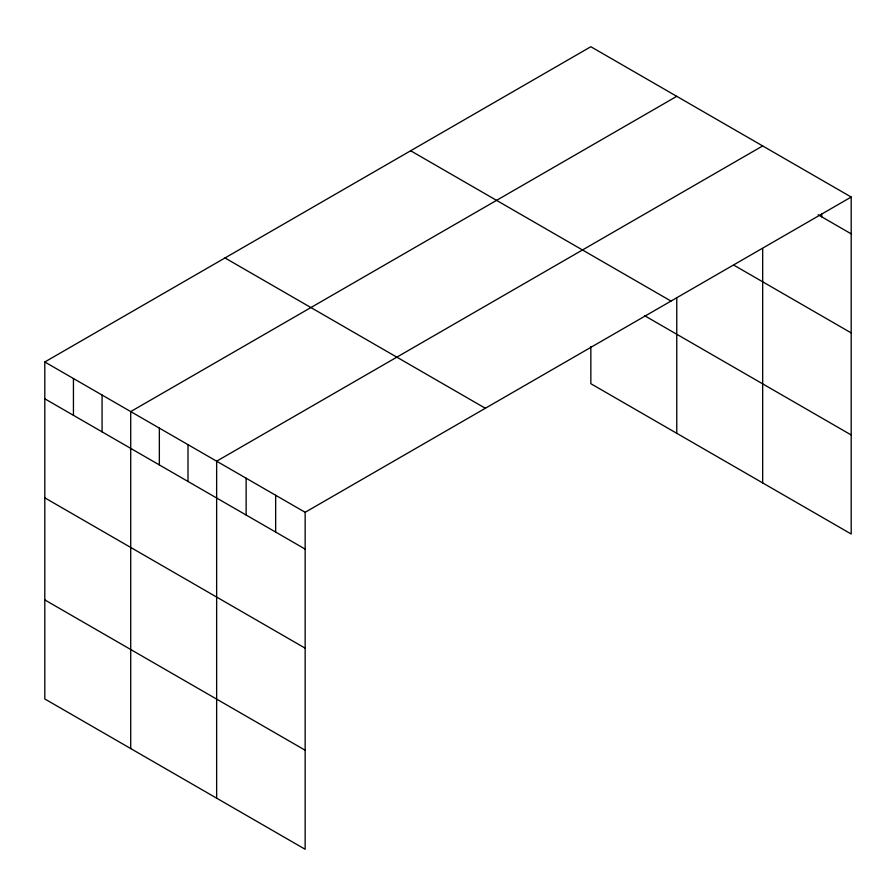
<?xml version="1.0" encoding="UTF-8"?>
<svg xmlns="http://www.w3.org/2000/svg" width="896" height="896" viewBox="0 0 896 896"><rect width="100%" height="100%" fill="white"/><g stroke="black" fill="none" stroke-linecap="round" stroke-linejoin="round"><path stroke-width="1.34" d="M851.2 197.042L305.155 512.299L305.155 849.274L44.8 698.958L44.8 361.984L590.845 46.726L851.2 197.042L851.2 534.016L590.845 383.701L590.845 346.562M676.76 96.331L130.715 411.589L130.715 748.563M762.675 145.936L216.642 461.194L216.642 798.168M818.149 214.771L851.2 233.856M734.037 265.261L851.2 332.909M410.648 150.763L671.003 301.078M644.538 315.65L851.2 434.963M224.997 257.947L485.352 408.262M44.8 361.984L305.155 512.299M44.8 398.787L305.155 549.102M44.8 497.84L305.155 648.166M44.8 599.906L305.155 750.221M821.688 214.088L821.688 216.821M762.675 248.786L762.675 482.91M676.76 297.517L676.76 433.306M275.654 495.264L275.654 532.067M246.142 478.229L246.142 515.032M188.003 444.651L188.003 481.466M159.354 428.12L159.354 464.934M102.077 395.046L102.077 431.861M73.438 378.515L73.438 415.33"/></g></svg>
